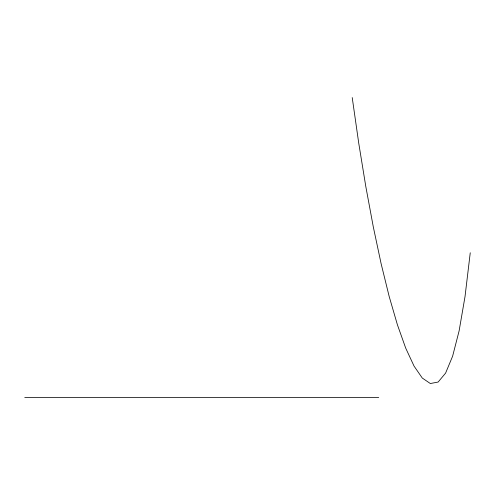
<?xml version="1.0" encoding="UTF-8"?>
<svg xmlns="http://www.w3.org/2000/svg" width="495" height="495" viewBox="0 0 495 495"><rect width="100%" height="100%" fill="white"/><g stroke="black" fill="none" stroke-linecap="round" stroke-linejoin="round"><path stroke-width="0.74" d="M470.25 252.772L465.028 296.548L459.119 330.864L452.609 356.227L445.587 373.119L438.131 382.053L430.328 383.526L422.272 378.038L414.043 366.083L405.721 348.158L397.405 324.769L389.163 296.412L381.094 263.588L373.279 226.79L365.805 186.528L358.757 143.29L352.217 97.577M24.75 397.423L378.737 397.423"/></g></svg>
